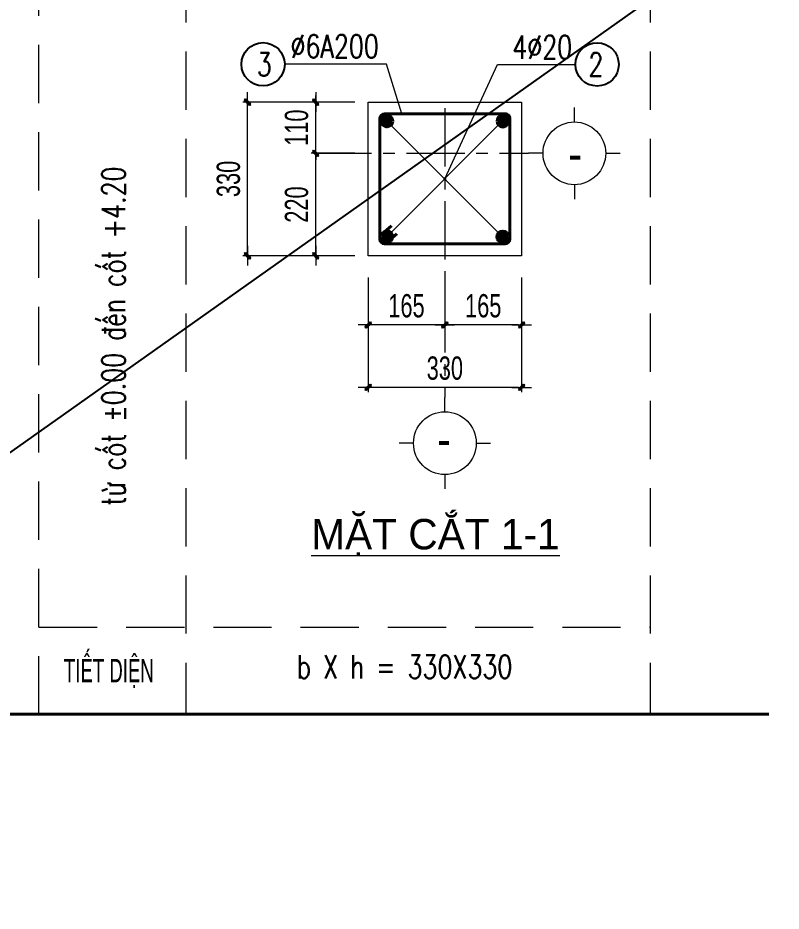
# Model space of a CAD drawing. Header units: millimetres. Extents: x -182770 to 489476, y -561170 to -280028.
# Drawn here: x 102368 to 110570, y -526985 to -517393 of the extents above; entities that cross this region are included whole.
import ezdxf
from ezdxf.enums import TextEntityAlignment as Align

# ---------------------------------------------------------------- set-up
doc = ezdxf.new("R2010")
doc.units = ezdxf.units.MM
doc.header["$MEASUREMENT"] = 0
doc.header["$PDMODE"] = 32
for name, pattern in [('CENTERX2', [4, 2.5, -0.5, 0.5, -0.5]), ('DASHDOT', [1, 0.5, -0.25, 0, -0.25]), ('HIDDEN', [0.375, 0.25, -0.125])]:
    doc.linetypes.add(name, pattern=pattern)
doc.layers.get('Defpoints').update_dxf_attribs({"color": 1})
for name, color, linetype, lineweight in [('7', 7, 'Continuous', 13), ('EG Dim', 8, 'Continuous', 15), ('EG Text1', 3, 'Continuous', 20), ('EG Text2', 7, 'Continuous', 20), ('KICHTHUOC', 8, 'Continuous', 18), ('LC Dim', 8, 'Continuous', 18), ('LC ISO', 153, 'Continuous', 13), ('LC MANH DUT', 35, 'HIDDEN', 5), ('LC Net dam2', 6, 'Continuous', 40), ('LC Net dam3', 1, 'Continuous', 60), ('LC Net manh', 133, 'Continuous', 5), ('LC Net truc', 79, 'DASHDOT', 13), ('LC Text1', 3, 'Continuous', 20), ('LC Text2', 7, 'Continuous', 25), ('TEXT2', 7, 'Continuous', 18)]:
    doc.layers.add(name, color=color, linetype=linetype, lineweight=lineweight)
doc.layers.add('KCS_Plotter', color=11, linetype='Continuous', plot=False)
doc.styles.add('EG 1', font='VHAVANB.TTF')
doc.styles.add('EG Hai', font='VHARIALN.TTF', dxfattribs={"width": 0.7})
doc.styles.add('EG Huy', font='vnsimli.shx', dxfattribs={"width": 0.75})
doc.styles.add('HOATBIF', font='hoatbif.shx', dxfattribs={"width": 0.7})
doc.styles.add('LC 1', font='VHAVANB.TTF')
doc.styles.add('LC 3', font='vnsimli.shx', dxfattribs={"width": 0.75})
doc.dimstyles.new('1-100(1-40)', dxfattribs={"dimscale": 40, "dimtxt": 2.5, "dimasz": 0.35, "dimexe": 0.5, "dimexo": 0, "dimgap": 0.8, "dimtad": 1, "dimdec": 0, "dimzin": 0, "dimdsep": 46, "dimtxsty": 'HOATBIF', "dimblk1": 'DOT', "dimblk2": 'DOT', "dimsah": 1, "dimcen": -1, "dimdle": 1, "dimclrd": 256, "dimclre": 256, "dimclrt": 4, "dimadec": 3, "dimazin": 2, "dimtfac": 0.3333333333333333, "dimtdec": 0, "dimtix": 1, "dimtmove": 2, "dimatfit": 3, "dimldrblk": 'DOT', "dimfxl": 1, "dimtvp": 0.8333333333333333, "dimtolj": 1, "dimtzin": 0, "dimarcsym": 0})

# ---------------------------------------------------------------- blocks, each defined once
blk = doc.blocks.new('TIEUDE2')
at = {"layer": 'LC Text2', "color": 7, "style": 'LC 1'}
blk.add_attdef('%%UTIªU§Ò', text='', height=3.5, dxfattribs=at).set_placement((0, 0), align=Align.BOTTOM_CENTER)
blk.add_attdef('TL', text='', height=2.2, dxfattribs=at).set_placement((0, -1.800000000000011), align=Align.TOP_CENTER)
blk = doc.blocks.new('theptron1')
at = {"layer": 'LC Net dam3'}
for p, q in [((-0.5, 0), (0.5, 0)), ((-0.3535533905960619, 0.353553390592424), (0.3535533905960619, -0.353553390592424)), ((0.3535533905960619, 0.353553390592424), (-0.3535533905960619, -0.353553390592424)), ((0, 0.5), (0, -0.5))]:
    blk.add_line(p, q, dxfattribs=at)
blk.add_circle((0, 0), 0.4999999999978782, dxfattribs=at)
blk = doc.blocks.new('DOT')
at = {"layer": 'LC Dim'}
blk.add_line((-3, 0), (3, 0), dxfattribs=at)
at = {"layer": 'LC Dim', "color": 4}
blk.add_line((-1, -1), (1, 1), dxfattribs=at)
blk.add_lwpolyline([(0.5, 1), (-1, -0.5), (-0.5, -1), (1, 0.5)], close=True, dxfattribs=at)
blk = doc.blocks.new('*D1264')
at = {"layer": 'Defpoints', "color": 0, "ltscale": 2, "transparency": 16777216}
for p in [(2404.497759829852, 1888.931350410742), (2572.979678398407, 1888.931350410742), (2572.979678398407, 1448.931350410742)]:
    blk.add_point(p, dxfattribs=at)
at = {"layer": 'LC Dim', "lineweight": -2, "ltscale": 2, "transparency": 16777216}
for p, q in [((2572.979678398407, 1888.931350410742), (2384.497759829852, 1888.931350410742)), ((2404.497759829852, 1462.931350410742), (2404.497759829852, 1874.931350410742)), ((2572.979678398407, 1448.931350410742), (2384.497759829852, 1448.931350410742))]:
    blk.add_line(p, q, dxfattribs=at)
at = {"layer": 'LC Dim', "lineweight": -2, "ltscale": 2, "transparency": 16777216, "xscale": 14, "yscale": 14, "zscale": 14}
for p, rotation in [((2404.497759829852, 1888.931350410742), 90), ((2404.497759829852, 1448.931350410742), 270)]:
    blk.add_blockref('DOT', p, dxfattribs=dict(at, rotation=rotation))
at = {"layer": 'LC Dim', "color": 4, "ltscale": 2, "transparency": 16777216, "insert": (2322.497759829852, 1668.931350410741), "char_height": 100, "attachment_point": 5, "rotation": 90, "style": 'HOATBIF'}
blk.add_mtext('\\A1;220', dxfattribs=at)
blk = doc.blocks.new('_Dot')
at = {"color": 0, "linetype": 'ByBlock', "lineweight": -2}
blk.add_line((-0.5, 0), (-1, 0), dxfattribs=at)
at = {"color": 0, "linetype": 'ByBlock', "const_width": 0.5}
blk.add_lwpolyline([(-0.25, 0, 1), (0.25, 0, 1)], format="xyb", close=True, dxfattribs=at)
blk = doc.blocks.new('*D1265')
at = {"layer": 'Defpoints', "color": 0, "ltscale": 2, "transparency": 16777216}
for p in [(2404.497759829852, 2108.931350410742), (2572.979678398407, 2108.931350410742), (2572.979678398407, 1888.931350410742)]:
    blk.add_point(p, dxfattribs=at)
at = {"layer": 'LC Dim', "lineweight": -2, "ltscale": 2, "transparency": 16777216}
for p, q in [((2404.497759829852, 2122.931350410742), (2404.497759829852, 2136.931350410742)), ((2572.979678398407, 2108.931350410742), (2384.497759829852, 2108.931350410742)), ((2404.497759829852, 1888.931350410742), (2404.497759829852, 2108.931350410742)), ((2572.979678398407, 1888.931350410742), (2384.497759829852, 1888.931350410742)), ((2404.497759829852, 1874.931350410742), (2404.497759829852, 1860.931350410742))]:
    blk.add_line(p, q, dxfattribs=at)
at = {"layer": 'LC Dim', "lineweight": -2, "ltscale": 2, "transparency": 16777216, "xscale": 14, "yscale": 14, "zscale": 14}
for p, rotation in [((2404.497759829852, 2108.931350410742), 270), ((2404.497759829852, 1888.931350410742), 90)]:
    blk.add_blockref('DOT', p, dxfattribs=dict(at, rotation=rotation))
at = {"layer": 'LC Dim', "color": 4, "ltscale": 2, "transparency": 16777216, "insert": (2322.497759829852, 1998.931350410741), "char_height": 100, "attachment_point": 5, "rotation": 90, "style": 'HOATBIF'}
blk.add_mtext('\\A1;110', dxfattribs=at)
blk = doc.blocks.new('*D1266')
at = {"layer": 'Defpoints', "color": 0, "ltscale": 2, "transparency": 16777216}
for p in [(2111.647940015058, 2108.931350410742), (2572.979678398407, 2108.931350410742), (2572.979678398407, 1448.931350410742)]:
    blk.add_point(p, dxfattribs=at)
at = {"layer": 'LC Dim', "lineweight": -2, "ltscale": 2, "transparency": 16777216}
for p, q in [((2572.979678398407, 2108.931350410742), (2091.647940015058, 2108.931350410742)), ((2111.647940015058, 1462.931350410742), (2111.647940015058, 2094.931350410742)), ((2572.979678398407, 1448.931350410742), (2091.647940015058, 1448.931350410742))]:
    blk.add_line(p, q, dxfattribs=at)
at = {"layer": 'LC Dim', "lineweight": -2, "ltscale": 2, "transparency": 16777216, "xscale": 14, "yscale": 14, "zscale": 14}
for p, rotation in [((2111.647940015058, 2108.931350410742), 90), ((2111.647940015058, 1448.931350410742), 270)]:
    blk.add_blockref('DOT', p, dxfattribs=dict(at, rotation=rotation))
at = {"layer": 'LC Dim', "color": 4, "ltscale": 2, "transparency": 16777216, "insert": (2029.647940015058, 1778.931350410741), "char_height": 100, "attachment_point": 5, "rotation": 90, "style": 'HOATBIF'}
blk.add_mtext('\\A1;330', dxfattribs=at)
blk = doc.blocks.new('*D1267')
at = {"layer": 'Defpoints', "color": 0, "ltscale": 2, "transparency": 16777216}
for p in [(2959.688447757158, 1355.089758759423), (3289.688447757158, 1355.089758759423), (2959.688447757158, 1151.576428403205)]:
    blk.add_point(p, dxfattribs=at)
at = {"layer": 'LC Dim', "lineweight": -2, "ltscale": 2, "transparency": 16777216}
for p, q in [((2959.688447757158, 1355.089758759423), (2959.688447757158, 1131.576428403205)), ((3289.688447757158, 1355.089758759423), (3289.688447757158, 1131.576428403205)), ((3275.688447757158, 1151.576428403205), (2973.688447757158, 1151.576428403205))]:
    blk.add_line(p, q, dxfattribs=at)
at = {"layer": 'LC Dim', "lineweight": -2, "ltscale": 2, "transparency": 16777216, "xscale": 14, "yscale": 14, "zscale": 14, "rotation": 180}
blk.add_blockref('DOT', (2959.688447757158, 1151.576428403205), dxfattribs=at)
at = {"layer": 'LC Dim', "lineweight": -2, "ltscale": 2, "transparency": 16777216, "xscale": 14, "yscale": 14, "zscale": 14}
blk.add_blockref('DOT', (3289.688447757158, 1151.576428403205), dxfattribs=at)
at = {"layer": 'LC Dim', "color": 4, "ltscale": 2, "transparency": 16777216, "insert": (3124.688447757158, 1233.576428403205), "char_height": 100, "attachment_point": 5, "style": 'HOATBIF'}
blk.add_mtext('\\A1;165', dxfattribs=at)
blk = doc.blocks.new('*D1268')
at = {"layer": 'Defpoints', "color": 0, "ltscale": 2, "transparency": 16777216}
for p in [(2629.688447757158, 1355.089758759423), (2959.688447757158, 1355.089758759423), (2629.688447757158, 1151.576428403205)]:
    blk.add_point(p, dxfattribs=at)
at = {"layer": 'LC Dim', "lineweight": -2, "ltscale": 2, "transparency": 16777216}
for p, q in [((2629.688447757158, 1355.089758759423), (2629.688447757158, 1131.576428403205)), ((2959.688447757158, 1355.089758759423), (2959.688447757158, 1131.576428403205)), ((2945.688447757158, 1151.576428403205), (2643.688447757158, 1151.576428403205))]:
    blk.add_line(p, q, dxfattribs=at)
at = {"layer": 'LC Dim', "lineweight": -2, "ltscale": 2, "transparency": 16777216, "xscale": 14, "yscale": 14, "zscale": 14, "rotation": 180}
blk.add_blockref('DOT', (2629.688447757158, 1151.576428403205), dxfattribs=at)
at = {"layer": 'LC Dim', "lineweight": -2, "ltscale": 2, "transparency": 16777216, "xscale": 14, "yscale": 14, "zscale": 14}
blk.add_blockref('DOT', (2959.688447757158, 1151.576428403205), dxfattribs=at)
at = {"layer": 'LC Dim', "color": 4, "ltscale": 2, "transparency": 16777216, "insert": (2794.688447757158, 1233.576428403205), "char_height": 100, "attachment_point": 5, "style": 'HOATBIF'}
blk.add_mtext('\\A1;165', dxfattribs=at)
blk = doc.blocks.new('*D1269')
at = {"layer": 'Defpoints', "color": 0, "ltscale": 2, "transparency": 16777216}
for p in [(2629.688447757158, 1355.089758759423), (3289.688447757158, 1355.089758759423), (2629.688447757158, 883.7266085886513)]:
    blk.add_point(p, dxfattribs=at)
at = {"layer": 'LC Dim', "lineweight": -2, "ltscale": 2, "transparency": 16777216}
for p, q in [((2629.688447757158, 1355.089758759423), (2629.688447757158, 863.7266085886513)), ((3289.688447757158, 1355.089758759423), (3289.688447757158, 863.7266085886513)), ((3275.688447757158, 883.7266085886513), (2643.688447757158, 883.7266085886513))]:
    blk.add_line(p, q, dxfattribs=at)
at = {"layer": 'LC Dim', "lineweight": -2, "ltscale": 2, "transparency": 16777216, "xscale": 14, "yscale": 14, "zscale": 14, "rotation": 180}
blk.add_blockref('DOT', (2629.688447757158, 883.7266085886513), dxfattribs=at)
at = {"layer": 'LC Dim', "lineweight": -2, "ltscale": 2, "transparency": 16777216, "xscale": 14, "yscale": 14, "zscale": 14}
blk.add_blockref('DOT', (3289.688447757158, 883.7266085886513), dxfattribs=at)
at = {"layer": 'LC Dim', "color": 4, "ltscale": 2, "transparency": 16777216, "insert": (2959.688447757158, 965.7266085886513), "char_height": 100, "attachment_point": 5, "style": 'HOATBIF'}
blk.add_mtext('\\A1;330', dxfattribs=at)
blk = doc.blocks.new('TTRUC')
at = {"layer": 'LC ISO'}
for p, q in [((0, 6.94551799677526), (0, 10.13175513561828)), ((-6.94551799677526, 0), (-10.13175513561828, 0)), ((6.94551799677526, 0), (10.13175513561828, 0)), ((0, -6.94551799677526), (0, -10.13175513561828))]:
    blk.add_line(p, q, dxfattribs=at)
at = {"layer": 'LC Net manh'}
blk.add_circle((0, 0), 6.94551799677526, dxfattribs=at)
blk = doc.blocks.new('fdsg')
at = {"layer": '7'}
blk.add_lwpolyline([(3289.688447757158, 2108.931350410974), (3289.688447757158, 1448.931350410974), (2629.688447757158, 1448.931350410974), (2629.688447757158, 2108.931350410974)], close=True, dxfattribs=at)
at = {"layer": 'LC Dim', "ltscale": 2}
for p, q in [((2708.227743194962, 2271.20348190103), (2271.19689004455, 2271.20348190103)), ((2774.150562564319, 2058.26468374423), (2708.227743194962, 2271.20348190103)), ((3245.149152319471, 2270.70348190103), (3520.964592175966, 2270.70348190103)), ((2710.805158402363, 1530.486794853874), (3208.133003315248, 2027.814639763965)), ((2710.805158402363, 2027.375905967841), (3208.133003315248, 1530.048061057751))]:
    blk.add_line(p, q, dxfattribs=at)
at = {"layer": 'LC MANH DUT', "ltscale": 1000}
for p, q in [((1846.06928461697, 2700.775394749886), (1846.06928461697, -520.6697029151837)), ((1214.911828852259, -146.4326955407741), (3842.371063291153, -146.4326955407741)), ((1214.911828852259, -520.6697029151837), (3842.371063291153, -520.6697029151837))]:
    blk.add_line(p, q, dxfattribs=at)
blk.add_lwpolyline([(1214.911828852259, -520.6697029151837), (1214.911828852259, 2700.775394749886), (3842.371063291153, 2700.775394749886), (3842.371063291153, -520.6697029151837)], dxfattribs=at)
at = {"layer": 'LC Net dam2'}
for p, q in [((2680.488447756565, 1533.892752488435), (2730.857283029298, 1577.176414454181)), ((2703.231714509486, 1499.598017077253), (2753.600549780705, 1542.881679043465))]:
    blk.add_line(p, q, dxfattribs=at)
blk.add_lwpolyline([(3238.888447757345, 2038.26468374423), (3238.888447757345, 1519.598017077253, -0.4142135623730951), (3218.888447757345, 1499.598017077253), (2700.488447756565, 1499.598017077253, -0.4142135623730951), (2680.488447756565, 1519.598017077253), (2680.488447756565, 2038.26468374423, -0.4142135623730951), (2700.488447756565, 2058.26468374423), (3218.888447757345, 2058.264683743997, -0.4142135623730951)], format="xyb", close=True, dxfattribs=at)
at = {"layer": 'LC Net dam2', "ltscale": 2}
blk.add_lwpolyline([(-2448.994834049809, -520.6697029158822), (4352.010332067788, -520.6697029158822)], dxfattribs=at)
at = {"layer": 'LC Net truc', "linetype": 'CENTERX2', "ltscale": 100}
for p, q in [((2959.688447757158, 2082.850577641104), (2959.688447757158, 840.4195511113503)), ((2394.909155742731, 1888.931350410974), (3319.909155742731, 1888.931350410974))]:
    blk.add_line(p, q, dxfattribs=at)
at = {"layer": 'LC Text2', "linetype": 'ByBlock'}
for centre in [(2178.142235986481, 2271.20348190103), (3614.019246234035, 2270.70348190103)]:
    blk.add_circle(centre, 93.0546540581646, dxfattribs=at)
at = {"layer": 'EG Dim', "yscale": 42.40098003740422}
for p, xscale, zscale, rotation in [((2710.805158402363, 2027.375905967841), 42.40098003740422, 42.40098003740422, 90), ((3208.571737111488, 2027.375905967841), -42.40098003740422, 42.40098003745079, 270), ((2710.805158402363, 1530.486794853874), -42.40098003740422, 42.40098003745079, 90), ((3208.571737111488, 1530.486794853874), 42.40098003740422, 42.40098003740422, 270)]:
    blk.add_blockref('theptron1', p, dxfattribs=dict(at, xscale=xscale, zscale=zscale, rotation=rotation))
at = {"layer": 'EG Text2'}
ref = blk.add_blockref('TIEUDE2', (2919.223377258051, 148.5225686391932), dxfattribs=dict(at, xscale=38.47888938407414, yscale=38.47888938407414, zscale=38.47888938407414))
ref.add_attrib('%%UTIªU§Ò', '%%UmÆt c¾t 1-1', dxfattribs={"layer": 'TEXT2', "color": 7, "height": 130.6800032905924, "style": 'EG 1'}).set_placement((2919.223377258051, 148.5225686391932), align=Align.BOTTOM_CENTER)
at = {"layer": 'KICHTHUOC', "xscale": 19.39036266761832, "yscale": 19.39036266761832, "zscale": 19.39036266761832}
for p in [(3516.36756227864, 1888.931350410974), (2959.688447757158, 643.9611445740447)]:
    blk.add_blockref('TTRUC', p, dxfattribs=at)
at = {"layer": 'EG Text1', "color": 3, "style": 'EG Huy', "width": 0.75}
blk.add_text('tõ cèt %%P0.00 ®Õn cèt +4.20', height=100, rotation=90, dxfattribs=at).set_placement((1585.525626439659, 376.1060258055222))
blk.add_text('b X h = 330X330', height=100, dxfattribs=at).set_placement((2323.924966159742, -366.4326955407741))
at = {"layer": 'EG Text2', "lineweight": -2, "style": 'EG Hai', "width": 0.7}
blk.add_text('tiÕt diÖn', height=100, dxfattribs=at).set_placement((1322.163760714757, -383.0993622072856))
at = {"layer": 'LC Text1', "ltscale": 0.2, "style": 'LC 1', "width": 0.9}
for p in [(3520.24844267685, 1767.48095292208), (2956.069328155427, 541.1973355061491)]:
    blk.add_text('-', height=150, dxfattribs=at).set_placement(p, align=Align.BOTTOM_CENTER)
at = {"layer": 'LC Text2', "linetype": 'ByBlock', "style": 'LC 3', "width": 0.75}
for s, p in [('%%C6A200', (2296.65443807235, 2298.389527379128)), ('4%%C20', (3249.982796921802, 2294.764604621159))]:
    blk.add_text(s, height=100, dxfattribs=at).set_placement(p)
for s, p in [('3', (2183.393438200059, 2271.20348190103)), ('2', (3608.768044020806, 2270.70348190103))]:
    blk.add_text(s, height=100, dxfattribs=at).set_placement(p, align=Align.MIDDLE_CENTER)
at = {"layer": 'LC Dim', "ltscale": 2}
for base, p1, p2, angle, picture, middle in [((2111.647940015058, 2108.931350410742), (2572.979678398406, 1448.931350410741), (2572.979678398406, 2108.931350410741), 90, '*D1266', (2029.647940015058, 1778.931350410741)), ((2404.497759829852, 2108.931350410742), (2572.979678398406, 1888.931350410741), (2572.979678398406, 2108.931350410741), 90, '*D1265', (2322.497759829852, 1998.931350410741)), ((2404.497759829852, 1888.931350410742), (2572.979678398406, 1448.931350410741), (2572.979678398406, 1888.931350410741), 90, '*D1264', (2322.497759829852, 1668.931350410741)), ((2629.688447757158, 1151.576428403205), (2959.688447757158, 1355.089758759423), (2629.688447757158, 1355.089758759423), 180, '*D1268', (2794.688447757158, 1233.576428403205)), ((2629.688447757158, 883.7266085886513), (3289.688447757158, 1355.089758759423), (2629.688447757158, 1355.089758759423), 180, '*D1269', (2959.688447757158, 965.7266085886513)), ((2959.688447757158, 1151.576428403205), (3289.688447757158, 1355.089758759423), (2959.688447757158, 1355.089758759423), 180, '*D1267', (3124.688447757158, 1233.576428403205))]:
    dim = blk.add_linear_dim(base=base, p1=p1, p2=p2, angle=angle, dimstyle='1-100(1-40)', override={"dimlfac": 0.5}, dxfattribs=at)
    dim.commit()
    dim.dimension.update_dxf_attribs({"geometry": picture, "text_midpoint": middle})
blk.add_leader([(2959.688447757158, 1779.544104661851), (3185.916916264396, 2270.70348190103), (3520.964592175966, 2270.70348190103)], dimstyle='1-100(1-40)', override={"dimlfac": 0.5}, dxfattribs=at)

msp = doc.modelspace()

# ---------------------------------------------------------------- linework, layer by layer
at = {"layer": 'KCS_Plotter', "ltscale": 750}
msp.add_line((73676.11586812965, -542288.801417096), (115676.114778825, -512588.801417111), dxfattribs=at)

# ---------------------------------------------------------------- block references
at = {"layer": 'LC Dim', "xscale": 2.5, "yscale": 2.5, "zscale": 2.5}
msp.add_blockref('fdsg', (99557.03937001072, -523569.7967530073), dxfattribs=at)

doc.saveas('drawing.dxf')
